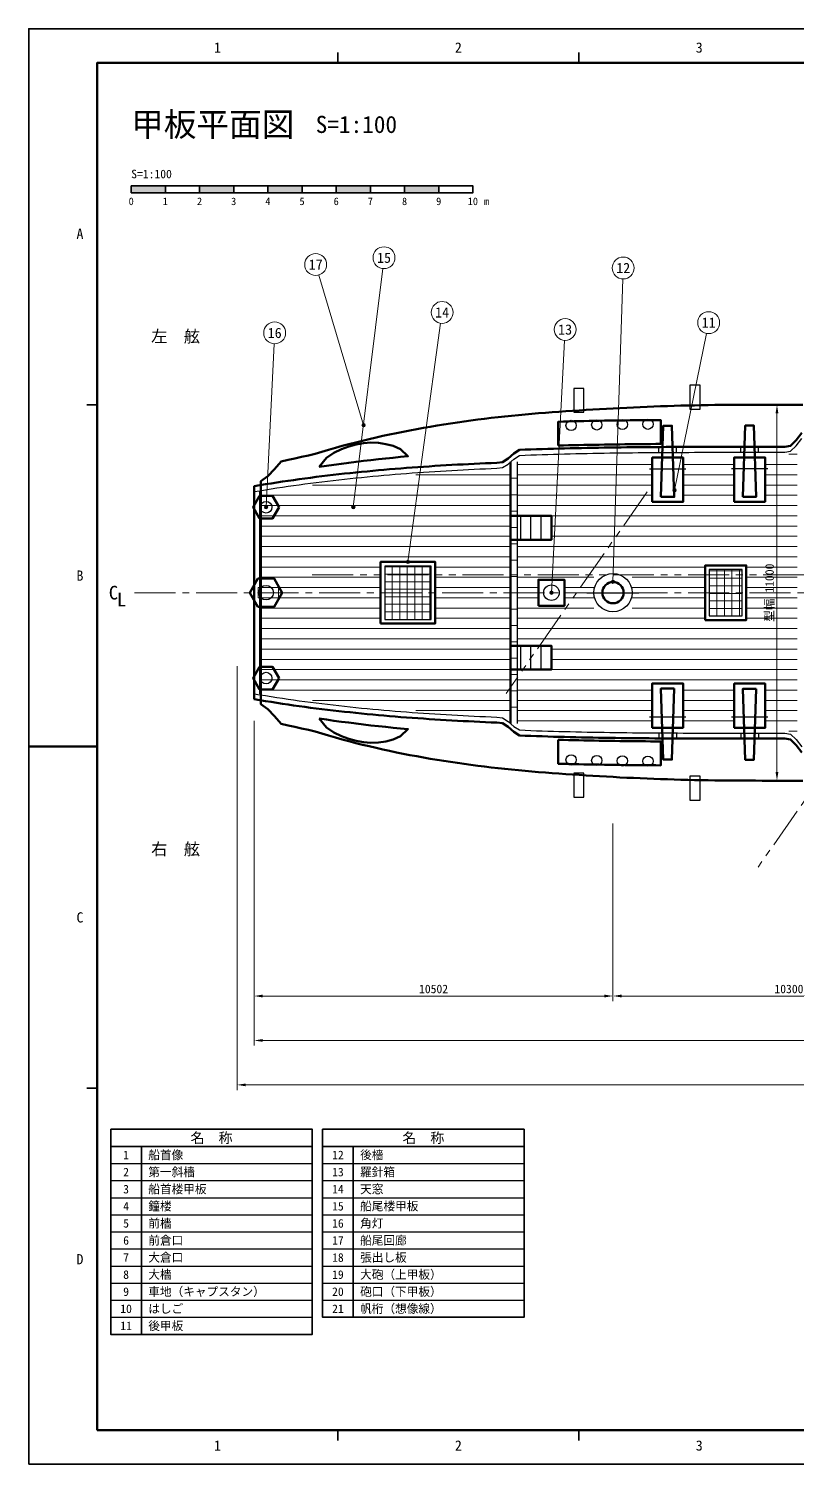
# Model space of a CAD drawing. Header units: millimetres. Extents: x -6900 to 52500, y -25500 to 16500.
# Drawn here: x -6900 to 15595, y -25500 to 16500 of the extents above; entities that cross this region are included whole.
import ezdxf
from ezdxf.enums import TextEntityAlignment as Align

# ---------------------------------------------------------------- set-up
doc = ezdxf.new("R2010")
doc.units = ezdxf.units.MM
doc.header["$LTSCALE"] = 100
for name, pattern in [('CL', [18, 12, -2, 2, -2]), ('HID', [4.5, 3, -1.5]), ('PHAN', [22, 12, -2, 2, -2, 2, -2])]:
    doc.linetypes.add(name, pattern=pattern)
for name, color, linetype, lineweight in [('かくれ線', 8, 'HID', 18), ('中心線', 1, 'CL', 18), ('外形', 7, 'Continuous', 50), ('寸法', 5, 'Continuous', 18), ('引出線', 7, 'Continuous', 18), ('想像線', 6, 'PHAN', 18), ('文字', 7, 'Continuous', 25), ('枠', 7, 'Continuous', 70), ('甲板板', 8, 'Continuous', 13), ('細部', 7, 'Continuous', 25), ('表題', 7, 'Continuous', 35)]:
    doc.layers.add(name, color=color, linetype=linetype, lineweight=lineweight)
doc.styles.add('JP', font='msgothic.ttc')
doc.dimstyles.new('JIS', dxfattribs={"dimscale": 100, "dimtxt": 2.5, "dimasz": 2.5, "dimexe": 1.5, "dimexo": 1.5, "dimgap": 0.8, "dimtad": 1, "dimdec": 0, "dimtxsty": 'JP', "dimcen": 2.5, "dimclrd": 5, "dimclre": 5, "dimclrt": 5, "dimazin": 3, "dimtfac": 1, "dimtmove": 0, "dimatfit": 3, "dimlwd": 18, "dimlwe": 18})

msp = doc.modelspace()

# ---------------------------------------------------------------- hatches: boundary and pattern name
at = {"layer": '引出線'}
h = msp.add_hatch(color=7, dxfattribs=at)
h.dxf.hatch_style = 1
h.paths.add_polyline_path([(2950, 4900), (2943.3, 4925), (2925, 4943.3), (2900, 4950), (2875, 4943.3), (2856.7, 4925), (2850, 4900), (2856.7, 4875), (2875, 4856.7), (2900, 4850), (2925, 4856.7), (2943.3, 4875)])
h = msp.add_hatch(color=7, dxfattribs=at)
h.dxf.hatch_style = 1
h.paths.add_polyline_path([(12050, 3000), (12043.3, 3025), (12025, 3043.3), (12000, 3050), (11975, 3043.3), (11956.7, 3025), (11950, 3000), (11956.7, 2975), (11975, 2956.7), (12000, 2950), (12025, 2956.7), (12043.3, 2975)])
h = msp.add_hatch(color=7, dxfattribs=at)
h.dxf.hatch_style = 1
h.paths.add_polyline_path([(98, 2500), (91.3, 2525), (73, 2543.3), (48, 2550), (23, 2543.3), (4.7, 2525), (-2, 2500), (4.7, 2475), (23, 2456.7), (48, 2450), (73, 2456.7), (91.3, 2475)])
h = msp.add_hatch(color=7, dxfattribs=at)
h.dxf.hatch_style = 1
h.paths.add_polyline_path([(2650, 2500), (2643.3, 2525), (2625, 2543.3), (2600, 2550), (2575, 2543.3), (2556.7, 2525), (2550, 2500), (2556.7, 2475), (2575, 2456.7), (2600, 2450), (2625, 2456.7), (2643.3, 2475)])
h = msp.add_hatch(color=7, dxfattribs=at)
h.dxf.hatch_style = 1
h.paths.add_polyline_path([(4250, 900), (4243.3, 925), (4225, 943.3), (4200, 950), (4175, 943.3), (4156.7, 925), (4150, 900), (4156.7, 875), (4175, 856.7), (4200, 850), (4225, 856.7), (4243.3, 875)])
h = msp.add_hatch(color=7, dxfattribs=at)
h.dxf.hatch_style = 1
h.paths.add_polyline_path([(8450, 0), (8443.3, 25), (8425, 43.3), (8400, 50), (8375, 43.3), (8356.7, 25), (8350, 0), (8356.7, -25), (8375, -43.3), (8400, -50), (8425, -43.3), (8443.3, -25)])
h = msp.add_hatch(color=7, dxfattribs=at)
h.dxf.hatch_style = 1
h.paths.add_polyline_path([(10250, 320), (10243.3, 345), (10225, 363.3), (10200, 370), (10175, 363.3), (10156.7, 345), (10150, 320), (10156.7, 295), (10175, 276.7), (10200, 270), (10225, 276.7), (10243.3, 295)])
at = {"layer": '表題'}
h = msp.add_hatch(color=7, dxfattribs=at)
h.dxf.hatch_style = 1
h.paths.add_polyline_path([(-3900, 11700), (-2900, 11700), (-2900, 11900), (-3900, 11900)])
h = msp.add_hatch(color=7, dxfattribs=at)
h.dxf.hatch_style = 1
h.paths.add_polyline_path([(-1900, 11700), (-900, 11700), (-900, 11900), (-1900, 11900)])
h = msp.add_hatch(color=7, dxfattribs=at)
h.dxf.hatch_style = 1
h.paths.add_polyline_path([(100, 11700), (1100, 11700), (1100, 11900), (100, 11900)])
h = msp.add_hatch(color=7, dxfattribs=at)
h.dxf.hatch_style = 1
h.paths.add_polyline_path([(2100, 11700), (3100, 11700), (3100, 11900), (2100, 11900)])
h = msp.add_hatch(color=7, dxfattribs=at)
h.dxf.hatch_style = 1
h.paths.add_polyline_path([(4100, 11700), (5100, 11700), (5100, 11900), (4100, 11900)])

# ---------------------------------------------------------------- linework, layer by layer
at = {"layer": 'かくれ線'}
msp.add_lwpolyline([(-188, -150), (412, -150), (412, 150), (-188, 150)], close=True, dxfattribs=at)
at = {"layer": '中心線'}
msp.add_line((-3800, 0), (48800, 0), dxfattribs=at)
at = {"layer": '外形'}
for p, q in [((7200, 3823.6), (7200, -3823.6)), ((-302, 3116.7), (-302, -3116.7))]:
    msp.add_line(p, q, dxfattribs=at)
for points in [[(15757.9, -5499.8), (15559.6, -5499.8), (15361.3, -5499.8), (15163.1, -5499.8), (14964.8, -5499.8), (14766.5, -5499.8), (14568.2, -5499.6), (14370, -5499.3), (14171.7, -5498.8), (13973.4, -5498), (13775.2, -5497), (13576.9, -5495.5), (13378.6, -5493.7), (13180.4, -5491.4), (12982.1, -5488.5), (12783.8, -5485.2), (12585.5, -5481.3), (12387.3, -5477.1), (12189, -5472.1), (11990.7, -5466.5), (11792.5, -5460.5), (11594.2, -5453.8), (11395.9, -5446.4), (11197.7, -5438.8), (10999.4, -5430.3), (10801.1, -5421.5), (10602.9, -5412), (10404.6, -5402.2), (10206.3, -5391.7), (10008, -5381), (9809.8, -5369.6), (9611.5, -5358.1), (9413.2, -5346), (9215, -5333.5), (9016.7, -5320.7), (8818.4, -5307.2), (8620.1, -5293.7), (8421.9, -5279.4), (8223.6, -5264.8), (8025.3, -5249.3), (7827.1, -5232.7), (7628.8, -5215.1), (7430.5, -5196.4), (7232.3, -5176.6), (7034, -5155.8), (6835.7, -5134.6), (6637.4, -5112.1), (6439.2, -5088.5), (6240.9, -5063.5), (6042.6, -5037.3), (5844.4, -5010), (5646.1, -4982.2), (5447.8, -4953), (5249.6, -4922.4), (5051.3, -4890.3), (4853, -4856.8), (4654.8, -4821.8), (4456.5, -4786.3), (4258.2, -4749.4), (4059.9, -4710.9), (3861.7, -4670.8), (3663.4, -4629.1), (3465.1, -4585.7), (3266.9, -4540.6), (3068.6, -4494.3), (2870.3, -4446.9), (2672.1, -4397.7), (2473.8, -4346.7), (2275.5, -4293.8), (2077.2, -4239), (1879, -4182.3), (1680.7, -4123.7), (1482.4, -4063), (1284.2, -4013.9), (1085.9, -3971.4), (887.6, -3927.8), (689.4, -3884), (491.1, -3834.9), (292.8, -3610.8), (94.5, -3410.1), (-103.7, -3259.6), (-103.7, 3259.6), (94.5, 3410.1), (292.8, 3610.8), (491.1, 3834.9), (689.4, 3884), (887.6, 3927.8), (1085.9, 3971.4), (1284.2, 4013.9), (1482.4, 4063), (1680.7, 4123.7), (1879, 4182.3), (2077.2, 4239), (2275.5, 4293.8), (2473.8, 4346.7), (2672.1, 4397.7), (2870.3, 4446.9), (3068.6, 4494.3), (3266.9, 4540.6), (3465.1, 4585.7), (3663.4, 4629.1), (3861.7, 4670.8), (4059.9, 4710.9), (4258.2, 4749.4), (4456.5, 4786.3), (4654.8, 4821.8), (4853, 4856.8), (5051.3, 4890.3), (5249.6, 4922.4), (5447.8, 4953), (5646.1, 4982.2), (5844.4, 5010), (6042.6, 5037.3), (6240.9, 5063.5), (6439.2, 5088.5), (6637.4, 5112.1), (6835.7, 5134.6), (7034, 5155.8), (7232.3, 5176.6), (7430.5, 5196.4), (7628.8, 5215.1), (7827.1, 5232.7), (8025.3, 5249.3), (8223.6, 5264.8), (8421.9, 5279.4), (8620.1, 5293.7), (8818.4, 5307.2), (9016.7, 5320.7), (9215, 5333.5), (9413.2, 5346), (9611.5, 5358.1), (9809.8, 5369.6), (10008, 5381), (10206.3, 5391.7), (10404.6, 5402.2), (10602.9, 5412), (10801.1, 5421.5), (10999.4, 5430.3), (11197.7, 5438.8), (11395.9, 5446.4), (11594.2, 5453.8), (11792.5, 5460.5), (11990.7, 5466.5), (12189, 5472.1), (12387.3, 5477.1), (12585.5, 5481.3), (12783.8, 5485.2), (12982.1, 5488.5), (13180.4, 5491.4), (13378.6, 5493.7), (13576.9, 5495.5), (13775.2, 5497), (13973.4, 5498), (14171.7, 5498.8), (14370, 5499.3), (14568.2, 5499.6), (14766.5, 5499.8), (14964.8, 5499.8), (15163.1, 5499.8), (15361.3, 5499.8), (15559.6, 5499.8), (15757.9, 5499.8)], [(-302, 3116.7), (-136.8, 3144.4), (28.4, 3171.4), (193.7, 3197.8), (358.9, 3223.5), (524.1, 3248.5), (689.4, 3272.8), (854.6, 3296.5), (1019.8, 3319.6), (1185, 3342.1), (1350.2, 3363.9), (1515.5, 3385.1), (1680.7, 3405.7), (1845.9, 3425.8), (2011.2, 3445.2), (2176.4, 3464.1), (2341.6, 3482.5), (2506.8, 3500.2), (2672.1, 3517.5), (2837.3, 3534.2), (3002.5, 3550.4), (3167.7, 3566.1), (3332.9, 3581.2), (3498.2, 3595.9), (3663.4, 3610.1), (3828.6, 3623.8), (3993.9, 3637.1), (4159.1, 3649.9), (4324.3, 3662.2), (4489.5, 3674.2), (4654.8, 3685.6), (4820, 3696.7), (4985.2, 3707.3), (5150.4, 3717.6), (5315.6, 3727.4), (5480.9, 3736.9), (5646.1, 3746), (5811.3, 3754.7), (5976.6, 3763.1), (6141.8, 3771.1), (6307, 3778.7), (6472.2, 3786.1), (6637.4, 3793.1), (6802.7, 3799.8), (6967.9, 3817.9), (7133.1, 3924.2), (7298.4, 4070.9), (7463.6, 4174.6), (7628.8, 4185.3), (7794, 4191.3), (7959.2, 4197), (8124.5, 4202.4), (8289.7, 4207.6), (8454.9, 4212.4), (8620.1, 4217), (8785.4, 4221.3), (8950.6, 4225.3), (9115.8, 4229.1), (9281, 4232.7), (9446.3, 4236), (9611.5, 4239.1), (9776.7, 4242), (9942, 4244.7), (10107.2, 4247.2), (10272.4, 4249.5), (10437.6, 4251.6), (10602.9, 4253.6), (10768.1, 4255.4), (10933.3, 4257), (11098.5, 4258.5), (11263.8, 4259.9), (11429, 4261.1), (11594.2, 4262.2), (11759.4, 4263.2), (11924.6, 4264.1), (12089.9, 4264.9), (12255.1, 4265.5), (12420.3, 4266.1), (12585.5, 4266.7), (12750.8, 4267.1), (12916, 4267.5), (13081.2, 4267.8), (13246.5, 4268), (13411.7, 4268.2), (13576.9, 4268.4), (13742.1, 4268.5), (13907.4, 4268.6), (14072.6, 4268.7), (14237.8, 4268.7), (14403, 4268.7), (14568.2, 4268.7), (14733.5, 4268.7), (14898.7, 4268.7), (15063.9, 4268.7), (15229.1, 4268.7), (15394.4, 4298), (15559.6, 4458.1), (15724.8, 4673.3)], [(-302, -3116.7), (-136.8, -3144.4), (28.4, -3171.4), (193.7, -3197.8), (358.9, -3223.5), (524.1, -3248.5), (689.4, -3272.8), (854.6, -3296.5), (1019.8, -3319.6), (1185, -3342.1), (1350.2, -3363.9), (1515.5, -3385.1), (1680.7, -3405.7), (1845.9, -3425.8), (2011.2, -3445.2), (2176.4, -3464.1), (2341.6, -3482.5), (2506.8, -3500.2), (2672.1, -3517.5), (2837.3, -3534.2), (3002.5, -3550.4), (3167.7, -3566.1), (3332.9, -3581.2), (3498.2, -3595.9), (3663.4, -3610.1), (3828.6, -3623.8), (3993.9, -3637.1), (4159.1, -3649.9), (4324.3, -3662.2), (4489.5, -3674.2), (4654.8, -3685.6), (4820, -3696.7), (4985.2, -3707.3), (5150.4, -3717.6), (5315.6, -3727.4), (5480.9, -3736.9), (5646.1, -3746), (5811.3, -3754.7), (5976.6, -3763.1), (6141.8, -3771.1), (6307, -3778.7), (6472.2, -3786.1), (6637.4, -3793.1), (6802.7, -3799.8), (6967.9, -3817.9), (7133.1, -3924.2), (7298.4, -4070.9), (7463.6, -4174.6), (7628.8, -4185.3), (7794, -4191.3), (7959.2, -4197), (8124.5, -4202.4), (8289.7, -4207.6), (8454.9, -4212.4), (8620.1, -4217), (8785.4, -4221.3), (8950.6, -4225.3), (9115.8, -4229.1), (9281, -4232.7), (9446.3, -4236), (9611.5, -4239.1), (9776.7, -4242), (9942, -4244.7), (10107.2, -4247.2), (10272.4, -4249.5), (10437.6, -4251.6), (10602.9, -4253.6), (10768.1, -4255.4), (10933.3, -4257), (11098.5, -4258.5), (11263.8, -4259.9), (11429, -4261.1), (11594.2, -4262.2), (11759.4, -4263.2), (11924.6, -4264.1), (12089.9, -4264.9), (12255.1, -4265.5), (12420.3, -4266.1), (12585.5, -4266.7), (12750.8, -4267.1), (12916, -4267.5), (13081.2, -4267.8), (13246.5, -4268), (13411.7, -4268.2), (13576.9, -4268.4), (13742.1, -4268.5), (13907.4, -4268.6), (14072.6, -4268.7), (14237.8, -4268.7), (14403, -4268.7), (14568.2, -4268.7), (14733.5, -4268.7), (14898.7, -4268.7), (15063.9, -4268.7), (15229.1, -4268.7), (15394.4, -4298), (15559.6, -4458.1), (15724.8, -4673.3)]]:
    msp.add_lwpolyline(points, dxfattribs=at)
for points in [[(8600, 4303.4), (8750, 4307.5), (8900, 4311.4), (9050, 4315.1), (9200, 4318.5), (9350, 4321.8), (9500, 4324.9), (9650, 4327.8), (9800, 4330.5), (9950, 4333), (10100, 4335.4), (10250, 4337.6), (10400, 4339.7), (10550, 4341.6), (10700, 4343.4), (10850, 4345), (11000, 4346.5), (11150, 4347.9), (11300, 4349.2), (11450, 4350.3), (11600, 4351.4), (11600, 5051.4), (11450, 5050.3), (11300, 5049.2), (11150, 5047.9), (11000, 5046.5), (10850, 5045), (10700, 5043.4), (10550, 5041.6), (10400, 5039.7), (10250, 5037.6), (10100, 5035.4), (9950, 5033), (9800, 5030.5), (9650, 5027.8), (9500, 5024.9), (9350, 5021.8), (9200, 5018.5), (9050, 5015.1), (8900, 5011.4), (8750, 5007.5), (8600, 5003.4)], [(11604.5, 2803.4), (11672.5, 4884), (11927.5, 4884), (11995.5, 2803.4)], [(14004.5, 2808.7), (14072.5, 4889.7), (14327.5, 4889.7), (14395.5, 2808.7)], [(1600, 3682.8), (1816.7, 3714.5), (2033.3, 3745), (2250, 3774.4), (2466.7, 3802.6), (2683.3, 3829.7), (2900, 3855.8), (3116.7, 3880.8), (3333.3, 3904.8), (3550, 3927.7), (3766.7, 3949.7), (3983.3, 3970.8), (4200, 3990.9), (4200, 3990.9), (3983.3, 4201.9), (3766.7, 4292.8), (3550, 4350.1), (3333.3, 4381.8), (3116.7, 4390.1), (2900, 4375.8), (2683.3, 4339), (2466.7, 4279.6), (2250, 4196.7), (2033.3, 4088.1), (1816.7, 3945.6), (1600, 3682.8)], [(11350, 2653.4), (12250, 2653.4), (12250, 3953.4), (11350, 3953.4)], [(13750, 2658.7), (14650, 2658.7), (14650, 3958.7), (13750, 3958.7)], [(428, 2500), (238, 2829.1), (-142, 2829.1), (-332, 2500), (-142, 2170.9), (238, 2170.9)], [(7200, 1550), (8400, 1550), (8400, 2250), (7200, 2250)], [(3400, -900), (5000, -900), (5000, 900), (3400, 900)], [(12900, -800), (14100, -800), (14100, 800), (12900, 800)], [(523, 0), (285.5, 411.4), (-189.5, 411.4), (-427, 0), (-189.5, -411.4), (285.5, -411.4)], [(8020, -380), (8780, -380), (8780, 380), (8020, 380)], [(7200, -2250), (8400, -2250), (8400, -1550), (7200, -1550)], [(428, -2500), (238, -2170.9), (-142, -2170.9), (-332, -2500), (-142, -2829.1), (238, -2829.1)], [(11350, -3953.4), (12250, -3953.4), (12250, -2653.4), (11350, -2653.4)], [(11995.5, -2803.4), (11927.5, -4884), (11672.5, -4884), (11604.5, -2803.4)], [(13750, -3958.7), (14650, -3958.7), (14650, -2658.7), (13750, -2658.7)], [(14395.5, -2808.7), (14327.5, -4889.7), (14072.5, -4889.7), (14004.5, -2808.7)], [(1600, -3682.8), (1816.7, -3714.5), (2033.3, -3745), (2250, -3774.4), (2466.7, -3802.6), (2683.3, -3829.7), (2900, -3855.8), (3116.7, -3880.8), (3333.3, -3904.8), (3550, -3927.7), (3766.7, -3949.7), (3983.3, -3970.8), (4200, -3990.9), (4200, -3990.9), (3983.3, -4201.9), (3766.7, -4292.8), (3550, -4350.1), (3333.3, -4381.8), (3116.7, -4390.1), (2900, -4375.8), (2683.3, -4339), (2466.7, -4279.6), (2250, -4196.7), (2033.3, -4088.1), (1816.7, -3945.6), (1600, -3682.8)], [(8600, -4303.4), (8750, -4307.5), (8900, -4311.4), (9050, -4315.1), (9200, -4318.5), (9350, -4321.8), (9500, -4324.9), (9650, -4327.8), (9800, -4330.5), (9950, -4333), (10100, -4335.4), (10250, -4337.6), (10400, -4339.7), (10550, -4341.6), (10700, -4343.4), (10850, -4345), (11000, -4346.5), (11150, -4347.9), (11300, -4349.2), (11450, -4350.3), (11600, -4351.4), (11600, -5051.4), (11450, -5050.3), (11300, -5049.2), (11150, -5047.9), (11000, -5046.5), (10850, -5045), (10700, -5043.4), (10550, -5041.6), (10400, -5039.7), (10250, -5037.6), (10100, -5035.4), (9950, -5033), (9800, -5030.5), (9650, -5027.8), (9500, -5024.9), (9350, -5021.8), (9200, -5018.5), (9050, -5015.1), (8900, -5011.4), (8750, -5007.5), (8600, -5003.4)]]:
    msp.add_lwpolyline(points, close=True, dxfattribs=at)
msp.add_circle((10200, 0), 310, dxfattribs=at)
at = {"layer": '引出線'}
for p, q in [((1591.4, 9293.3), (2900, 4900)), ((3460.8, 9482.4), (2600, 2500)), ((10489.5, 9180.2), (10200, 320)), ((5156.6, 7883), (4200, 900)), ((12936, 7586.5), (12000, 3000)), ((284.2, 7280.4), (48, 2500)), ((8783.4, 7380.4), (8400, 0))]:
    msp.add_line(p, q, dxfattribs=at)
for centre, radius in [((3500, 9800), 320), ((1500, 9600), 320), ((10500, 9500), 320), ((5200, 8200), 320), ((8800, 7700), 320), ((13000, 7900), 320), ((300, 7600), 320), ((2900, 4900), 50), ((12000, 3000), 50), ((48, 2500), 50), ((2600, 2500), 50), ((4200, 900), 50), ((8400, 0), 50), ((10200, 320), 50)]:
    msp.add_circle(centre, radius, dxfattribs=at)
at = {"layer": '想像線'}
for p, q in [((25688, 8027.7), (14445.9, -8027.7)), ((11202, 2948.9), (7072.2, -2948.9)), ((15800, 520), (1200, 520))]:
    msp.add_line(p, q, dxfattribs=at)
at = {"layer": '枠'}
msp.add_line((-6900, -4500), (-4900, -4500), dxfattribs=at)
msp.add_lwpolyline([(-4900, -24500), (51500, -24500), (51500, 15500), (-4900, 15500)], close=True, dxfattribs=at)
at = {"layer": '甲板板'}
for p, q in [((15351.4, 4050), (15590, 4050)), ((4432.7, 3450), (7190, 3450)), ((7410, 3750), (11350, 3750)), ((7410, 3450), (11350, 3450)), ((12250, 3750), (13750, 3750)), ((12250, 3450), (13750, 3450)), ((14650, 3750), (15590, 3750)), ((14650, 3450), (15590, 3450)), ((1402.7, 3150), (7190, 3150)), ((7200, 3345.7), (7400, 3345.7)), ((7410, 3150), (11350, 3150)), ((12250, 3150), (13750, 3150)), ((14650, 3150), (15590, 3150)), ((-82, 2850), (7190, 2850)), ((-82, 2550), (7190, 2550)), ((7200, 2867.7), (7400, 2867.7)), ((7410, 2850), (11350, 2850)), ((7410, 2550), (15590, 2550)), ((12250, 2850), (13750, 2850)), ((14650, 2850), (15590, 2850)), ((-82, 2250), (7190, 2250)), ((7200, 2389.8), (7400, 2389.8)), ((8400, 2250), (15590, 2250)), ((-82, 1950), (7190, 1950)), ((7200, 1911.8), (7400, 1911.8)), ((8400, 1950), (15590, 1950)), ((-82, 1650), (7190, 1650)), ((-82, 1350), (7190, 1350)), ((7200, 1433.9), (7400, 1433.9)), ((7410, 1350), (15590, 1350)), ((8400, 1650), (15590, 1650)), ((-82, 1050), (7190, 1050)), ((7200, 955.9), (7400, 955.9)), ((7410, 1050), (15590, 1050)), ((-82, 750), (3400, 750)), ((-82, 450), (3400, 450)), ((3520, 760), (4880, 760)), ((3520, 540), (4880, 540)), ((3740, -780), (3740, 780)), ((3960, -780), (3960, 780)), ((4180, -780), (4180, 780)), ((4400, -780), (4400, 780)), ((4620, -780), (4620, 780)), ((4840, -780), (4840, 780)), ((5000, 750), (7190, 750)), ((5000, 450), (7190, 450)), ((7200, 478), (7400, 478)), ((7410, 750), (12900, 750)), ((7410, 450), (9640, 450)), ((10760, 450), (12900, 450)), ((13020, 640), (13980, 640)), ((13020, 420), (13980, 420)), ((13240, -680), (13240, 680)), ((13460, -680), (13460, 680)), ((13680, -680), (13680, 680)), ((13900, -680), (13900, 680)), ((14100, 750), (15590, 750)), ((14100, 450), (15590, 450)), ((-82, 150), (3400, 150)), ((3520, 320), (4880, 320)), ((3520, 100), (4880, 100)), ((5000, 150), (7190, 150)), ((7200, 0), (7400, 0)), ((7410, 150), (8020, 150)), ((8780, 150), (9640, 150)), ((10760, 150), (12900, 150)), ((13020, 200), (13980, 200)), ((14100, 150), (15590, 150)), ((-82, -150), (3400, -150)), ((3520, -120), (4880, -120)), ((3520, -340), (4880, -340)), ((5000, -150), (7190, -150)), ((7410, -150), (8020, -150)), ((8780, -150), (9640, -150)), ((10760, -150), (12900, -150)), ((13020, -20), (13980, -20)), ((13020, -240), (13980, -240)), ((14100, -150), (15590, -150)), ((-82, -450), (3400, -450)), ((-82, -750), (3400, -750)), ((3520, -560), (4880, -560)), ((5000, -450), (7190, -450)), ((5000, -750), (7190, -750)), ((7200, -478), (7400, -478)), ((7410, -450), (9640, -450)), ((7410, -750), (12900, -750)), ((10760, -450), (12900, -450)), ((13020, -460), (13980, -460)), ((14100, -450), (15590, -450)), ((14100, -750), (15590, -750)), ((-82, -1050), (7190, -1050)), ((7200, -955.9), (7400, -955.9)), ((7410, -1050), (15590, -1050)), ((-82, -1350), (7190, -1350)), ((-82, -1650), (7190, -1650)), ((7200, -1433.9), (7400, -1433.9)), ((7410, -1350), (15590, -1350)), ((8400, -1650), (15590, -1650)), ((-82, -1950), (7190, -1950)), ((7200, -1911.8), (7400, -1911.8)), ((8400, -1950), (15590, -1950)), ((-82, -2250), (7190, -2250)), ((7200, -2389.8), (7400, -2389.8)), ((8400, -2250), (15590, -2250)), ((-82, -2550), (7190, -2550)), ((-82, -2850), (7190, -2850)), ((7200, -2867.7), (7400, -2867.7)), ((7410, -2550), (15590, -2550)), ((7410, -2850), (11350, -2850)), ((12250, -2850), (13750, -2850)), ((14650, -2850), (15590, -2850)), ((1402.7, -3150), (7190, -3150)), ((7200, -3345.7), (7400, -3345.7)), ((7410, -3150), (11350, -3150)), ((12250, -3150), (13750, -3150)), ((14650, -3150), (15590, -3150)), ((4432.7, -3450), (7190, -3450)), ((7410, -3450), (11350, -3450)), ((7410, -3750), (11350, -3750)), ((12250, -3450), (13750, -3450)), ((12250, -3750), (13750, -3750)), ((14650, -3450), (15590, -3450)), ((14650, -3750), (15590, -3750)), ((15351.4, -4050), (15590, -4050))]:
    msp.add_line(p, q, dxfattribs=at)
at = {"layer": '細部'}
for p, q in [((11540, 4103.4), (11540, 4263.4)), ((12060, 4103.4), (12060, 4263.4)), ((13940, 4108.7), (13940, 4268.7)), ((14460, 4108.7), (14460, 4268.7)), ((7400, 3823.6), (7400, -3823.6)), ((11270, 3628.4), (12330, 3628.4)), ((13670, 3633.7), (14730, 3633.7)), ((-142, 2956.7), (-142, -2956.7)), ((7500, 1550), (7500, 2250)), ((7800, 1550), (7800, 2250)), ((8100, 1550), (8100, 2250)), ((9440, 0), (10960, 0)), ((7500, -2250), (7500, -1550)), ((7800, -2250), (7800, -1550)), ((8100, -2250), (8100, -1550)), ((11270, -3628.4), (12330, -3628.4)), ((13670, -3633.7), (14730, -3633.7)), ((11540, -4103.4), (11540, -4263.4)), ((12060, -4103.4), (12060, -4263.4)), ((13940, -4108.7), (13940, -4268.7)), ((14460, -4108.7), (14460, -4268.7)), ((-4500, -16700), (1400, -16700)), ((1700, -16700), (7600, -16700)), ((-4500, -17200), (1400, -17200)), ((1700, -17200), (7600, -17200)), ((-4500, -17700), (1400, -17700)), ((1700, -17700), (7600, -17700)), ((-4500, -18200), (1400, -18200)), ((1700, -18200), (7600, -18200)), ((-4500, -18700), (1400, -18700)), ((1700, -18700), (7600, -18700)), ((-4500, -19200), (1400, -19200)), ((1700, -19200), (7600, -19200)), ((-4500, -19700), (1400, -19700)), ((1700, -19700), (7600, -19700)), ((-4500, -20200), (1400, -20200)), ((1700, -20200), (7600, -20200)), ((-4500, -20700), (1400, -20700)), ((1700, -20700), (7600, -20700)), ((-4500, -21200), (1400, -21200))]:
    msp.add_line(p, q, dxfattribs=at)
for points in [[(9050, 5277.7), (9350, 5277.7), (9350, 5977.7), (9050, 5977.7)], [(12450, 5369.1), (12750, 5369.1), (12750, 6069.1), (12450, 6069.1)], [(3520, -780), (4880, -780), (4880, 780), (3520, 780)], [(13020, -680), (13980, -680), (13980, 680), (13020, 680)], [(9050, -5977.7), (9350, -5977.7), (9350, -5277.7), (9050, -5277.7)], [(12450, -6069.1), (12750, -6069.1), (12750, -5369.1), (12450, -5369.1)]]:
    msp.add_lwpolyline(points, close=True, dxfattribs=at)
for points in [[(-302, 2956.7), (-136.8, 2984.4), (28.4, 3011.4), (193.7, 3037.8), (358.9, 3063.5), (524.1, 3088.5), (689.4, 3112.8), (854.6, 3136.5), (1019.8, 3159.6), (1185, 3182.1), (1350.2, 3203.9), (1515.5, 3225.1), (1680.7, 3245.7), (1845.9, 3265.8), (2011.2, 3285.2), (2176.4, 3304.1), (2341.6, 3322.5), (2506.8, 3340.2), (2672.1, 3357.5), (2837.3, 3374.2), (3002.5, 3390.4), (3167.7, 3406.1), (3332.9, 3421.2), (3498.2, 3435.9), (3663.4, 3450.1), (3828.6, 3463.8), (3993.9, 3477.1), (4159.1, 3489.9), (4324.3, 3502.2), (4489.5, 3514.2), (4654.8, 3525.6), (4820, 3536.7), (4985.2, 3547.3), (5150.4, 3557.6), (5315.6, 3567.4), (5480.9, 3576.9), (5646.1, 3586), (5811.3, 3594.7), (5976.6, 3603.1), (6141.8, 3611.1), (6307, 3618.7), (6472.2, 3626.1), (6637.4, 3633.1), (6802.7, 3639.8), (6967.9, 3657.9), (7133.1, 3764.2), (7298.4, 3910.9), (7463.6, 4014.6), (7628.8, 4025.3), (7794, 4031.3), (7959.2, 4037), (8124.5, 4042.4), (8289.7, 4047.6), (8454.9, 4052.4), (8620.1, 4057), (8785.4, 4061.3), (8950.6, 4065.3), (9115.8, 4069.1), (9281, 4072.7), (9446.3, 4076), (9611.5, 4079.1), (9776.7, 4082), (9942, 4084.7), (10107.2, 4087.2), (10272.4, 4089.5), (10437.6, 4091.6), (10602.9, 4093.6), (10768.1, 4095.4), (10933.3, 4097), (11098.5, 4098.5), (11263.8, 4099.9), (11429, 4101.1), (11594.2, 4102.2), (11759.4, 4103.2), (11924.6, 4104.1), (12089.9, 4104.9), (12255.1, 4105.5), (12420.3, 4106.1), (12585.5, 4106.7), (12750.8, 4107.1), (12916, 4107.5), (13081.2, 4107.8), (13246.5, 4108), (13411.7, 4108.2), (13576.9, 4108.4), (13742.1, 4108.5), (13907.4, 4108.6), (14072.6, 4108.7), (14237.8, 4108.7), (14403, 4108.7), (14568.2, 4108.7), (14733.5, 4108.7), (14898.7, 4108.7), (15063.9, 4108.7), (15229.1, 4108.7), (15394.4, 4138), (15559.6, 4298.1), (15724.8, 4513.3)], [(-302, -2956.7), (-136.8, -2984.4), (28.4, -3011.4), (193.7, -3037.8), (358.9, -3063.5), (524.1, -3088.5), (689.4, -3112.8), (854.6, -3136.5), (1019.8, -3159.6), (1185, -3182.1), (1350.2, -3203.9), (1515.5, -3225.1), (1680.7, -3245.7), (1845.9, -3265.8), (2011.2, -3285.2), (2176.4, -3304.1), (2341.6, -3322.5), (2506.8, -3340.2), (2672.1, -3357.5), (2837.3, -3374.2), (3002.5, -3390.4), (3167.7, -3406.1), (3332.9, -3421.2), (3498.2, -3435.9), (3663.4, -3450.1), (3828.6, -3463.8), (3993.9, -3477.1), (4159.1, -3489.9), (4324.3, -3502.2), (4489.5, -3514.2), (4654.8, -3525.6), (4820, -3536.7), (4985.2, -3547.3), (5150.4, -3557.6), (5315.6, -3567.4), (5480.9, -3576.9), (5646.1, -3586), (5811.3, -3594.7), (5976.6, -3603.1), (6141.8, -3611.1), (6307, -3618.7), (6472.2, -3626.1), (6637.4, -3633.1), (6802.7, -3639.8), (6967.9, -3657.9), (7133.1, -3764.2), (7298.4, -3910.9), (7463.6, -4014.6), (7628.8, -4025.3), (7794, -4031.3), (7959.2, -4037), (8124.5, -4042.4), (8289.7, -4047.6), (8454.9, -4052.4), (8620.1, -4057), (8785.4, -4061.3), (8950.6, -4065.3), (9115.8, -4069.1), (9281, -4072.7), (9446.3, -4076), (9611.5, -4079.1), (9776.7, -4082), (9942, -4084.7), (10107.2, -4087.2), (10272.4, -4089.5), (10437.6, -4091.6), (10602.9, -4093.6), (10768.1, -4095.4), (10933.3, -4097), (11098.5, -4098.5), (11263.8, -4099.9), (11429, -4101.1), (11594.2, -4102.2), (11759.4, -4103.2), (11924.6, -4104.1), (12089.9, -4104.9), (12255.1, -4105.5), (12420.3, -4106.1), (12585.5, -4106.7), (12750.8, -4107.1), (12916, -4107.5), (13081.2, -4107.8), (13246.5, -4108), (13411.7, -4108.2), (13576.9, -4108.4), (13742.1, -4108.5), (13907.4, -4108.6), (14072.6, -4108.7), (14237.8, -4108.7), (14403, -4108.7), (14568.2, -4108.7), (14733.5, -4108.7), (14898.7, -4108.7), (15063.9, -4108.7), (15229.1, -4108.7), (15394.4, -4138), (15559.6, -4298.1), (15724.8, -4513.3)]]:
    msp.add_lwpolyline(points, dxfattribs=at)
for centre, radius in [((8975, 4893.3), 150), ((9725, 4909.2), 150), ((10475, 4920.7), 150), ((11225, 4928.5), 150), ((48, 2500), 171), ((10200, 0), 560), ((48, 0), 213.8), ((8400, 0), 228), ((48, -2500), 171), ((8975, -4893.3), 150), ((9725, -4909.2), 150), ((10475, -4920.7), 150), ((11225, -4928.5), 150)]:
    msp.add_circle(centre, radius, dxfattribs=at)
at = {"layer": '表題'}
for p, q in [((2150, 15500), (2150, 15800)), ((9200, 15500), (9200, 15800)), ((-4900, 5500), (-5200, 5500)), ((-4900, -4500), (-5200, -4500)), ((-4900, -14500), (-5200, -14500)), ((-4500, -16200), (1400, -16200)), ((-3600, -16200), (-3600, -21700)), ((1700, -16200), (7600, -16200)), ((2600, -16200), (2600, -21200)), ((2150, -24500), (2150, -24800)), ((9200, -24500), (9200, -24800))]:
    msp.add_line(p, q, dxfattribs=at)
for points in [[(-6900, -25500), (52500, -25500), (52500, 16500), (-6900, 16500)], [(-3900, 11700), (-2900, 11700), (-2900, 11900), (-3900, 11900)], [(-2900, 11700), (-1900, 11700), (-1900, 11900), (-2900, 11900)], [(-1900, 11700), (-900, 11700), (-900, 11900), (-1900, 11900)], [(-900, 11700), (100, 11700), (100, 11900), (-900, 11900)], [(100, 11700), (1100, 11700), (1100, 11900), (100, 11900)], [(1100, 11700), (2100, 11700), (2100, 11900), (1100, 11900)], [(2100, 11700), (3100, 11700), (3100, 11900), (2100, 11900)], [(3100, 11700), (4100, 11700), (4100, 11900), (3100, 11900)], [(4100, 11700), (5100, 11700), (5100, 11900), (4100, 11900)], [(5100, 11700), (6100, 11700), (6100, 11900), (5100, 11900)], [(-4500, -15700), (1400, -15700), (1400, -21700), (-4500, -21700)], [(1700, -15700), (7600, -15700), (7600, -21200), (1700, -21200)]]:
    msp.add_lwpolyline(points, close=True, dxfattribs=at)

# ---------------------------------------------------------------- texts
at = {"layer": '文字', "style": 'JP'}
for s, height, p in [('1', 300, (-1375, 15950)), ('2', 300, (5675, 15950)), ('3', 300, (12725, 15950)), ('0', 220, (-3900, 11450)), ('1', 220, (-2900, 11450)), ('2', 220, (-1900, 11450)), ('3', 220, (-900, 11450)), ('4', 220, (100, 11450)), ('5', 220, (1100, 11450)), ('6', 220, (2100, 11450)), ('7', 220, (3100, 11450)), ('8', 220, (4100, 11450)), ('9', 220, (5100, 11450)), ('10', 220, (6100, 11450)), ('m', 220, (6500, 11450)), ('A', 300, (-5400, 10500)), ('17', 300, (1500, 9600)), ('15', 300, (3500, 9800)), ('12', 300, (10500, 9500)), ('14', 300, (5200, 8200)), ('11', 300, (13000, 7900)), ('左\u3000舷', 350, (-2600, 7500)), ('16', 300, (300, 7600)), ('13', 300, (8800, 7700)), ('B', 300, (-5400, 500)), ('C', 400, (-4420, 0)), ('L', 400, (-4180, -200)), ('右\u3000舷', 350, (-2600, -7500)), ('C', 300, (-5400, -9500)), ('名\u3000称', 300, (-1550, -15950)), ('名\u3000称', 300, (4650, -15950)), ('1', 250, (-4050, -16450)), ('12', 250, (2150, -16450)), ('2', 250, (-4050, -16950)), ('13', 250, (2150, -16950)), ('3', 250, (-4050, -17450)), ('14', 250, (2150, -17450)), ('4', 250, (-4050, -17950)), ('15', 250, (2150, -17950)), ('5', 250, (-4050, -18450)), ('16', 250, (2150, -18450)), ('6', 250, (-4050, -18950)), ('17', 250, (2150, -18950)), ('D', 300, (-5400, -19500)), ('7', 250, (-4050, -19450)), ('18', 250, (2150, -19450)), ('8', 250, (-4050, -19950)), ('19', 250, (2150, -19950)), ('9', 250, (-4050, -20450)), ('20', 250, (2150, -20450)), ('10', 250, (-4050, -20950)), ('21', 250, (2150, -20950)), ('11', 250, (-4050, -21450)), ('1', 300, (-1375, -24950)), ('2', 300, (5675, -24950)), ('3', 300, (12725, -24950))]:
    msp.add_text(s, height=height, dxfattribs=at).set_placement(p, align=Align.MIDDLE_CENTER)
for s, height, p in [('甲板平面図', 700, (-3900, 13700)), ('S=1:100', 500, (1500, 13700)), ('S=1:100', 250, (-3900, 12250)), ('船首像', 250, (-3400, -16450)), ('後檣', 250, (2800, -16450)), ('第一斜檣', 250, (-3400, -16950)), ('羅針箱', 250, (2800, -16950)), ('船首楼甲板', 250, (-3400, -17450)), ('天窓', 250, (2800, -17450)), ('鐘楼', 250, (-3400, -17950)), ('船尾楼甲板', 250, (2800, -17950)), ('前檣', 250, (-3400, -18450)), ('角灯', 250, (2800, -18450)), ('前倉口', 250, (-3400, -18950)), ('船尾回廊', 250, (2800, -18950)), ('大倉口', 250, (-3400, -19450)), ('張出し板', 250, (2800, -19450)), ('大檣', 250, (-3400, -19950)), ('大砲（上甲板）', 250, (2800, -19950)), ('車地（キャプスタン）', 250, (-3400, -20450)), ('砲口（下甲板）', 250, (2800, -20450)), ('はしご', 250, (-3400, -20950)), ('帆桁（想像線）', 250, (2800, -20950)), ('後甲板', 250, (-3400, -21450))]:
    msp.add_text(s, height=height, dxfattribs=at).set_placement(p, align=Align.MIDDLE_LEFT)

# ---------------------------------------------------------------- dimensions: what is measured, and where the dimension line sits
at = {"layer": '寸法'}
msp.add_linear_dim(base=(15000, -5500), p1=(15000, -5500), p2=(15000, 5500), angle=90, text='型幅 <>', dimstyle='JIS', dxfattribs=at).render()
for base, p1, p2, text in [((-800, -14400), (-800, -2000), (46296.7, -2000), '全長（第一斜檣を含む） <>'), ((-302, -13100), (-302, -3600), (39352, -3600), '船体長 <>')]:
    msp.add_linear_dim(base=base, p1=p1, p2=p2, text=text, dimstyle='JIS', dxfattribs=at).render()
for base, p1, p2 in [((-302, -11800), (-302, -6600), (10200, -6600)), ((10200, -11800), (10200, -6600), (20500, -6600))]:
    msp.add_linear_dim(base=base, p1=p1, p2=p2, dimstyle='JIS', dxfattribs=at).render()

doc.saveas('drawing.dxf')
